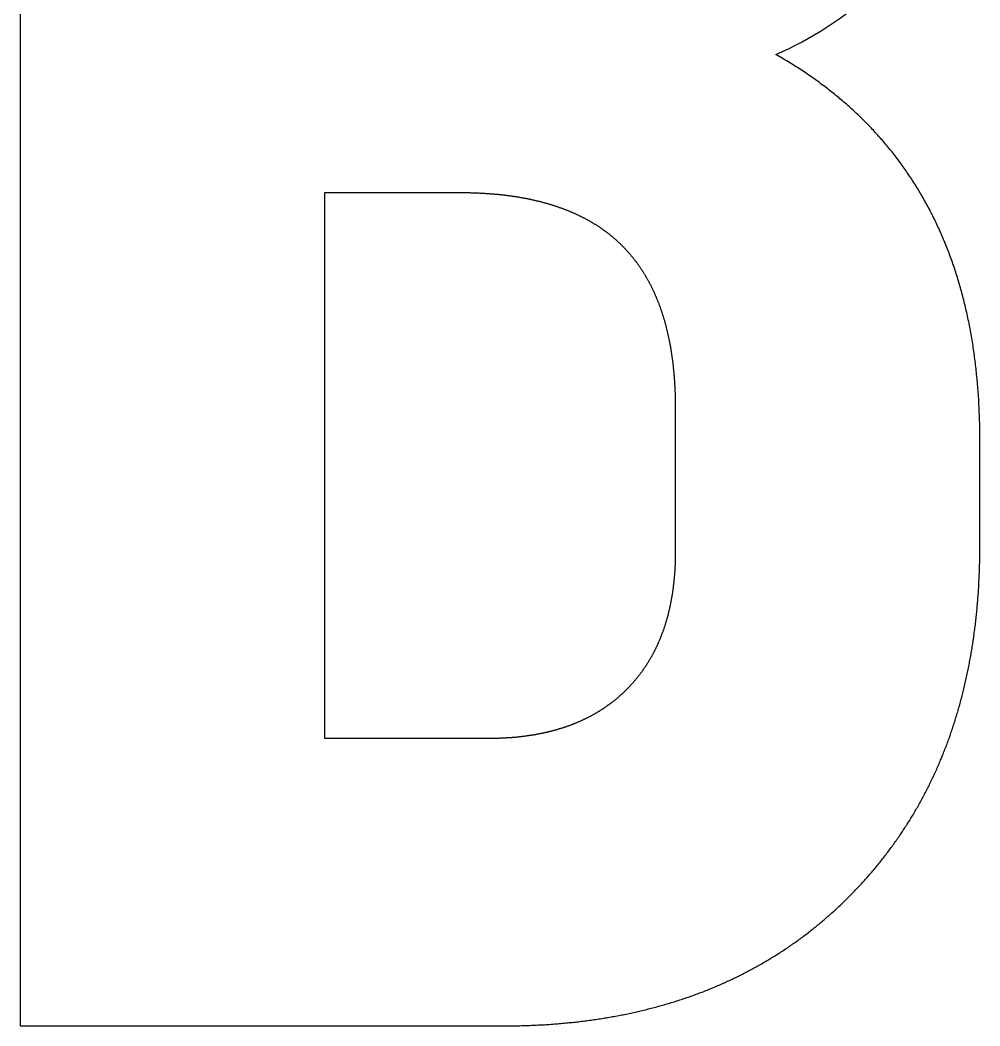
# Model space of a CAD drawing. Header units: millimetres. Extents: x -554 to 554, y -632 to 632.
# Drawn here: x -352.92 to -340.99, y -56.47 to -43.97 of the extents above; entities that cross this region are included whole.
import ezdxf

# ---------------------------------------------------------------- set-up
doc = ezdxf.new("R2010")
doc.units = ezdxf.units.MM
doc.layers.get('0').update_dxf_attribs({"lineweight": 25, "true_color": 0xffffff})

msp = doc.modelspace()

# ---------------------------------------------------------------- linework, layer by layer
at = {"color": 5, "true_color": 0x0000ff, "flags": 128}
msp.add_lwpolyline([(-352.918, -31.469), (-352.918, -56.469), (-346.918, -56.469), (-346.896, -56.469), (-346.875, -56.469), (-346.854, -56.469), (-346.833, -56.469), (-346.812, -56.468), (-346.791, -56.468), (-346.77, -56.468), (-346.749, -56.467), (-346.728, -56.467), (-346.707, -56.467), (-346.686, -56.466), (-346.666, -56.465), (-346.645, -56.465), (-346.624, -56.464), (-346.603, -56.463), (-346.583, -56.463), (-346.562, -56.462), (-346.541, -56.461), (-346.521, -56.46), (-346.5, -56.459), (-346.48, -56.458), (-346.459, -56.457), (-346.439, -56.456), (-346.418, -56.455), (-346.398, -56.454), (-346.378, -56.452), (-346.357, -56.451), (-346.337, -56.45), (-346.317, -56.448), (-346.297, -56.447), (-346.276, -56.445), (-346.256, -56.444), (-346.236, -56.442), (-346.216, -56.44), (-346.196, -56.439), (-346.176, -56.437), (-346.156, -56.435), (-346.136, -56.433), (-346.116, -56.431), (-346.096, -56.429), (-346.077, -56.427), (-346.057, -56.425), (-346.037, -56.423), (-346.017, -56.421), (-345.998, -56.419), (-345.978, -56.417), (-345.958, -56.414), (-345.939, -56.412), (-345.919, -56.41), (-345.9, -56.407), (-345.88, -56.405), (-345.861, -56.402), (-345.841, -56.399), (-345.822, -56.397), (-345.802, -56.394), (-345.783, -56.391), (-345.764, -56.388), (-345.744, -56.386), (-345.725, -56.383), (-345.706, -56.38), (-345.687, -56.377), (-345.668, -56.374), (-345.649, -56.371), (-345.63, -56.367), (-345.611, -56.364), (-345.592, -56.361), (-345.573, -56.358), (-345.554, -56.354), (-345.535, -56.351), (-345.516, -56.348), (-345.497, -56.344), (-345.478, -56.34), (-345.46, -56.337), (-345.441, -56.333), (-345.422, -56.33), (-345.404, -56.326), (-345.385, -56.322), (-345.366, -56.318), (-345.348, -56.314), (-345.329, -56.31), (-345.311, -56.306), (-345.292, -56.302), (-345.274, -56.298), (-345.256, -56.294), (-345.237, -56.29), (-345.219, -56.286), (-345.201, -56.281), (-345.182, -56.277), (-345.164, -56.273), (-345.146, -56.268), (-345.128, -56.264), (-345.11, -56.259), (-345.092, -56.255), (-345.074, -56.25), (-345.056, -56.245), (-345.038, -56.241), (-345.02, -56.236), (-345.002, -56.231), (-344.984, -56.226), (-344.966, -56.221), (-344.948, -56.216), (-344.93, -56.211), (-344.913, -56.206), (-344.895, -56.201), (-344.877, -56.196), (-344.86, -56.19), (-344.842, -56.185), (-344.824, -56.18), (-344.807, -56.174), (-344.789, -56.169), (-344.772, -56.164), (-344.754, -56.158), (-344.737, -56.152), (-344.72, -56.147), (-344.702, -56.141), (-344.685, -56.135), (-344.668, -56.13), (-344.651, -56.124), (-344.633, -56.118), (-344.616, -56.112), (-344.599, -56.106), (-344.582, -56.1), (-344.565, -56.094), (-344.548, -56.088), (-344.531, -56.082), (-344.514, -56.075), (-344.497, -56.069), (-344.48, -56.063), (-344.463, -56.056), (-344.446, -56.05), (-344.43, -56.044), (-344.413, -56.037), (-344.396, -56.03), (-344.379, -56.024), (-344.363, -56.017), (-344.346, -56.01), (-344.329, -56.004), (-344.313, -55.997), (-344.296, -55.99), (-344.28, -55.983), (-344.263, -55.976), (-344.247, -55.969), (-344.231, -55.962), (-344.214, -55.955), (-344.198, -55.948), (-344.182, -55.94), (-344.165, -55.933), (-344.149, -55.926), (-344.133, -55.919), (-344.117, -55.911), (-344.101, -55.904), (-344.085, -55.896), (-344.069, -55.889), (-344.053, -55.881), (-344.037, -55.873), (-344.021, -55.866), (-344.005, -55.858), (-343.989, -55.85), (-343.973, -55.842), (-343.957, -55.834), (-343.941, -55.826), (-343.926, -55.818), (-343.91, -55.81), (-343.894, -55.802), (-343.879, -55.794), (-343.863, -55.786), (-343.847, -55.778), (-343.832, -55.769), (-343.816, -55.761), (-343.801, -55.752), (-343.785, -55.744), (-343.77, -55.735), (-343.755, -55.727), (-343.739, -55.718), (-343.724, -55.71), (-343.709, -55.701), (-343.693, -55.692), (-343.678, -55.683), (-343.663, -55.675), (-343.648, -55.666), (-343.633, -55.657), (-343.618, -55.648), (-343.603, -55.639), (-343.588, -55.63), (-343.573, -55.62), (-343.558, -55.611), (-343.543, -55.602), (-343.528, -55.593), (-343.513, -55.583), (-343.498, -55.574), (-343.484, -55.564), (-343.469, -55.555), (-343.454, -55.545), (-343.44, -55.536), (-343.425, -55.526), (-343.41, -55.516), (-343.396, -55.507), (-343.381, -55.497), (-343.367, -55.487), (-343.352, -55.477), (-343.338, -55.467), (-343.323, -55.457), (-343.309, -55.447), (-343.295, -55.437), (-343.28, -55.427), (-343.266, -55.417), (-343.252, -55.407), (-343.238, -55.396), (-343.224, -55.386), (-343.209, -55.376), (-343.195, -55.365), (-343.181, -55.355), (-343.167, -55.344), (-343.153, -55.334), (-343.139, -55.323), (-343.125, -55.312), (-343.111, -55.301), (-343.098, -55.291), (-343.084, -55.28), (-343.07, -55.269), (-343.056, -55.258), (-343.043, -55.247), (-343.029, -55.236), (-343.015, -55.225), (-343.002, -55.214), (-342.988, -55.203), (-342.974, -55.191), (-342.961, -55.18), (-342.947, -55.169), (-342.934, -55.157), (-342.921, -55.146), (-342.907, -55.134), (-342.894, -55.123), (-342.881, -55.111), (-342.867, -55.1), (-342.854, -55.088), (-342.841, -55.076), (-342.828, -55.065), (-342.814, -55.053), (-342.801, -55.041), (-342.788, -55.029), (-342.775, -55.017), (-342.762, -55.005), (-342.749, -54.993), (-342.736, -54.981), (-342.723, -54.969), (-342.71, -54.956), (-342.698, -54.944), (-342.685, -54.932), (-342.672, -54.919), (-342.659, -54.907), (-342.647, -54.894), (-342.634, -54.882), (-342.621, -54.869), (-342.609, -54.857), (-342.596, -54.844), (-342.584, -54.831), (-342.571, -54.819), (-342.559, -54.806), (-342.546, -54.793), (-342.534, -54.78), (-342.522, -54.767), (-342.509, -54.754), (-342.497, -54.741), (-342.485, -54.728), (-342.473, -54.715), (-342.461, -54.702), (-342.449, -54.689), (-342.437, -54.676), (-342.425, -54.663), (-342.413, -54.65), (-342.402, -54.637), (-342.39, -54.623), (-342.378, -54.61), (-342.366, -54.597), (-342.355, -54.583), (-342.343, -54.57), (-342.332, -54.557), (-342.32, -54.543), (-342.309, -54.53), (-342.298, -54.516), (-342.286, -54.503), (-342.275, -54.489), (-342.264, -54.476), (-342.253, -54.462), (-342.242, -54.448), (-342.23, -54.435), (-342.219, -54.421), (-342.208, -54.407), (-342.198, -54.393), (-342.187, -54.379), (-342.176, -54.365), (-342.165, -54.352), (-342.154, -54.338), (-342.144, -54.324), (-342.133, -54.31), (-342.123, -54.296), (-342.112, -54.282), (-342.102, -54.267), (-342.091, -54.253), (-342.081, -54.239), (-342.07, -54.225), (-342.06, -54.211), (-342.05, -54.196), (-342.04, -54.182), (-342.03, -54.168), (-342.02, -54.153), (-342.01, -54.139), (-342, -54.124), (-341.99, -54.11), (-341.98, -54.096), (-341.97, -54.081), (-341.96, -54.066), (-341.95, -54.052), (-341.941, -54.037), (-341.931, -54.022), (-341.921, -54.008), (-341.912, -53.993), (-341.902, -53.978), (-341.893, -53.963), (-341.884, -53.949), (-341.874, -53.934), (-341.865, -53.919), (-341.856, -53.904), (-341.847, -53.889), (-341.837, -53.874), (-341.828, -53.859), (-341.819, -53.844), (-341.81, -53.829), (-341.801, -53.814), (-341.792, -53.798), (-341.784, -53.783), (-341.775, -53.768), (-341.766, -53.753), (-341.757, -53.737), (-341.749, -53.722), (-341.74, -53.707), (-341.731, -53.691), (-341.723, -53.676), (-341.714, -53.66), (-341.706, -53.645), (-341.698, -53.629), (-341.689, -53.614), (-341.681, -53.598), (-341.673, -53.582), (-341.665, -53.567), (-341.657, -53.551), (-341.649, -53.535), (-341.641, -53.52), (-341.633, -53.504), (-341.625, -53.488), (-341.617, -53.472), (-341.609, -53.456), (-341.601, -53.44), (-341.593, -53.424), (-341.586, -53.408), (-341.578, -53.392), (-341.571, -53.376), (-341.563, -53.36), (-341.556, -53.344), (-341.548, -53.328), (-341.541, -53.312), (-341.533, -53.295), (-341.526, -53.279), (-341.519, -53.263), (-341.512, -53.246), (-341.505, -53.23), (-341.497, -53.214), (-341.49, -53.197), (-341.483, -53.181), (-341.477, -53.164), (-341.47, -53.148), (-341.463, -53.131), (-341.456, -53.115), (-341.449, -53.098), (-341.443, -53.081), (-341.436, -53.065), (-341.429, -53.048), (-341.423, -53.031), (-341.416, -53.014), (-341.41, -52.997), (-341.403, -52.981), (-341.397, -52.964), (-341.391, -52.947), (-341.385, -52.93), (-341.378, -52.913), (-341.372, -52.896), (-341.366, -52.879), (-341.36, -52.862), (-341.354, -52.844), (-341.348, -52.827), (-341.342, -52.81), (-341.336, -52.793), (-341.33, -52.776), (-341.325, -52.758), (-341.319, -52.741), (-341.313, -52.724), (-341.308, -52.706), (-341.302, -52.689), (-341.297, -52.671), (-341.291, -52.654), (-341.286, -52.636), (-341.28, -52.619), (-341.275, -52.601), (-341.27, -52.583), (-341.265, -52.566), (-341.259, -52.548), (-341.254, -52.53), (-341.249, -52.513), (-341.244, -52.495), (-341.239, -52.477), (-341.234, -52.459), (-341.229, -52.441), (-341.225, -52.423), (-341.22, -52.405), (-341.215, -52.387), (-341.21, -52.369), (-341.206, -52.351), (-341.201, -52.333), (-341.197, -52.315), (-341.192, -52.297), (-341.188, -52.279), (-341.183, -52.26), (-341.179, -52.242), (-341.175, -52.224), (-341.17, -52.205), (-341.166, -52.187), (-341.162, -52.169), (-341.158, -52.15), (-341.154, -52.132), (-341.15, -52.113), (-341.146, -52.095), (-341.142, -52.076), (-341.138, -52.058), (-341.134, -52.039), (-341.131, -52.02), (-341.127, -52.002), (-341.123, -51.983), (-341.12, -51.964), (-341.116, -51.945), (-341.113, -51.927), (-341.109, -51.908), (-341.106, -51.889), (-341.102, -51.87), (-341.099, -51.851), (-341.096, -51.832), (-341.093, -51.813), (-341.089, -51.794), (-341.086, -51.775), (-341.083, -51.756), (-341.08, -51.736), (-341.077, -51.717), (-341.074, -51.698), (-341.071, -51.679), (-341.069, -51.659), (-341.066, -51.64), (-341.063, -51.621), (-341.06, -51.601), (-341.058, -51.582), (-341.055, -51.562), (-341.053, -51.543), (-341.05, -51.523), (-341.048, -51.504), (-341.045, -51.484), (-341.043, -51.465), (-341.041, -51.445), (-341.039, -51.425), (-341.036, -51.406), (-341.034, -51.386), (-341.032, -51.366), (-341.03, -51.346), (-341.028, -51.326), (-341.026, -51.306), (-341.024, -51.287), (-341.023, -51.267), (-341.021, -51.247), (-341.019, -51.227), (-341.017, -51.207), (-341.016, -51.186), (-341.014, -51.166), (-341.013, -51.146), (-341.011, -51.126), (-341.01, -51.106), (-341.008, -51.085), (-341.007, -51.065), (-341.006, -51.045), (-341.004, -51.024), (-341.003, -51.004), (-341.002, -50.984), (-341.001, -50.963), (-341, -50.943), (-340.999, -50.922), (-340.998, -50.902), (-340.997, -50.881), (-340.996, -50.86), (-340.995, -50.84), (-340.994, -50.819), (-340.994, -50.798), (-340.993, -50.778), (-340.993, -50.757), (-340.992, -50.736), (-340.991, -50.715), (-340.991, -50.694), (-340.991, -50.673), (-340.99, -50.652), (-340.99, -50.631), (-340.99, -50.61), (-340.989, -50.589), (-340.989, -50.568), (-340.989, -50.547), (-340.989, -50.526), (-340.989, -50.505), (-340.989, -49.183), (-340.989, -49.157), (-340.989, -49.131), (-340.989, -49.105), (-340.99, -49.079), (-340.99, -49.053), (-340.99, -49.027), (-340.991, -49.001), (-340.991, -48.975), (-340.992, -48.95), (-340.993, -48.924), (-340.994, -48.898), (-340.995, -48.873), (-340.996, -48.847), (-340.997, -48.822), (-340.998, -48.797), (-340.999, -48.771), (-341, -48.746), (-341.002, -48.721), (-341.003, -48.696), (-341.004, -48.671), (-341.006, -48.646), (-341.008, -48.621), (-341.009, -48.596), (-341.011, -48.571), (-341.013, -48.546), (-341.015, -48.521), (-341.017, -48.497), (-341.019, -48.472), (-341.022, -48.447), (-341.024, -48.423), (-341.026, -48.399), (-341.029, -48.374), (-341.031, -48.35), (-341.034, -48.326), (-341.036, -48.301), (-341.039, -48.277), (-341.042, -48.253), (-341.045, -48.229), (-341.048, -48.205), (-341.051, -48.181), (-341.054, -48.157), (-341.057, -48.134), (-341.061, -48.11), (-341.064, -48.086), (-341.067, -48.063), (-341.071, -48.039), (-341.074, -48.016), (-341.078, -47.992), (-341.082, -47.969), (-341.086, -47.946), (-341.09, -47.922), (-341.094, -47.899), (-341.098, -47.876), (-341.102, -47.853), (-341.106, -47.83), (-341.11, -47.807), (-341.115, -47.784), (-341.119, -47.761), (-341.124, -47.738), (-341.128, -47.716), (-341.133, -47.693), (-341.138, -47.67), (-341.143, -47.648), (-341.147, -47.625), (-341.152, -47.603), (-341.158, -47.58), (-341.163, -47.558), (-341.168, -47.536), (-341.173, -47.514), (-341.179, -47.492), (-341.184, -47.47), (-341.19, -47.447), (-341.195, -47.426), (-341.201, -47.404), (-341.207, -47.382), (-341.212, -47.36), (-341.218, -47.338), (-341.224, -47.317), (-341.23, -47.295), (-341.237, -47.273), (-341.243, -47.252), (-341.249, -47.231), (-341.256, -47.209), (-341.262, -47.188), (-341.269, -47.167), (-341.275, -47.145), (-341.282, -47.124), (-341.289, -47.103), (-341.295, -47.082), (-341.302, -47.061), (-341.309, -47.04), (-341.316, -47.019), (-341.324, -46.999), (-341.331, -46.978), (-341.338, -46.957), (-341.346, -46.937), (-341.353, -46.916), (-341.361, -46.896), (-341.368, -46.875), (-341.376, -46.855), (-341.384, -46.835), (-341.392, -46.814), (-341.399, -46.794), (-341.407, -46.774), (-341.416, -46.754), (-341.424, -46.734), (-341.432, -46.714), (-341.44, -46.694), (-341.449, -46.674), (-341.457, -46.654), (-341.466, -46.635), (-341.474, -46.615), (-341.483, -46.595), (-341.492, -46.576), (-341.501, -46.556), (-341.51, -46.537), (-341.519, -46.518), (-341.528, -46.498), (-341.537, -46.479), (-341.546, -46.46), (-341.555, -46.441), (-341.565, -46.422), (-341.574, -46.403), (-341.584, -46.384), (-341.594, -46.365), (-341.603, -46.346), (-341.613, -46.327), (-341.623, -46.308), (-341.633, -46.29), (-341.643, -46.271), (-341.653, -46.253), (-341.663, -46.234), (-341.673, -46.216), (-341.684, -46.197), (-341.694, -46.179), (-341.705, -46.161), (-341.715, -46.142), (-341.726, -46.124), (-341.737, -46.106), (-341.747, -46.088), (-341.758, -46.07), (-341.769, -46.052), (-341.78, -46.035), (-341.791, -46.017), (-341.802, -45.999), (-341.814, -45.981), (-341.825, -45.964), (-341.836, -45.946), (-341.848, -45.929), (-341.86, -45.911), (-341.871, -45.894), (-341.883, -45.877), (-341.895, -45.859), (-341.907, -45.842), (-341.919, -45.825), (-341.931, -45.808), (-341.943, -45.791), (-341.955, -45.774), (-341.967, -45.757), (-341.979, -45.74), (-341.992, -45.723), (-342.004, -45.707), (-342.017, -45.69), (-342.03, -45.673), (-342.042, -45.657), (-342.055, -45.64), (-342.068, -45.624), (-342.081, -45.608), (-342.094, -45.591), (-342.107, -45.575), (-342.12, -45.559), (-342.134, -45.543), (-342.147, -45.527), (-342.16, -45.511), (-342.174, -45.495), (-342.188, -45.479), (-342.201, -45.463), (-342.215, -45.447), (-342.229, -45.431), (-342.243, -45.416), (-342.257, -45.4), (-342.271, -45.385), (-342.285, -45.369), (-342.299, -45.354), (-342.313, -45.338), (-342.328, -45.323), (-342.342, -45.308), (-342.357, -45.293), (-342.371, -45.277), (-342.386, -45.262), (-342.401, -45.247), (-342.415, -45.232), (-342.43, -45.218), (-342.445, -45.203), (-342.46, -45.188), (-342.475, -45.173), (-342.491, -45.159), (-342.506, -45.144), (-342.521, -45.129), (-342.537, -45.115), (-342.552, -45.1), (-342.568, -45.086), (-342.583, -45.072), (-342.599, -45.058), (-342.615, -45.043), (-342.631, -45.029), (-342.647, -45.015), (-342.663, -45.001), (-342.679, -44.987), (-342.695, -44.973), (-342.712, -44.959), (-342.728, -44.946), (-342.744, -44.932), (-342.761, -44.918), (-342.778, -44.905), (-342.794, -44.891), (-342.811, -44.878), (-342.828, -44.864), (-342.845, -44.851), (-342.862, -44.838), (-342.879, -44.824), (-342.896, -44.811), (-342.913, -44.798), (-342.93, -44.785), (-342.948, -44.772), (-342.965, -44.759), (-342.983, -44.746), (-343, -44.733), (-343.018, -44.72), (-343.036, -44.708), (-343.054, -44.695), (-343.072, -44.682), (-343.09, -44.67), (-343.108, -44.657), (-343.126, -44.645), (-343.144, -44.633), (-343.162, -44.62), (-343.181, -44.608), (-343.199, -44.596), (-343.218, -44.584), (-343.236, -44.572), (-343.255, -44.56), (-343.274, -44.548), (-343.293, -44.536), (-343.311, -44.524), (-343.33, -44.512), (-343.35, -44.5), (-343.369, -44.489), (-343.388, -44.477), (-343.407, -44.466), (-343.427, -44.454), (-343.446, -44.443), (-343.466, -44.431), (-343.485, -44.42), (-343.505, -44.409), (-343.525, -44.398, 0.156907), (-341.4, -42.505, 0.134483)], format="xyb", dxfattribs=at)
msp.add_lwpolyline([(-349.132, -52.898), (-349.132, -46.112), (-347.453, -46.112), (-347.443, -46.112), (-347.432, -46.112), (-347.422, -46.112), (-347.411, -46.112), (-347.401, -46.112), (-347.39, -46.112), (-347.38, -46.112), (-347.369, -46.113), (-347.359, -46.113), (-347.348, -46.113), (-347.338, -46.113), (-347.328, -46.113), (-347.317, -46.114), (-347.307, -46.114), (-347.297, -46.114), (-347.286, -46.114), (-347.276, -46.115), (-347.266, -46.115), (-347.256, -46.116), (-347.245, -46.116), (-347.235, -46.116), (-347.225, -46.117), (-347.215, -46.117), (-347.205, -46.118), (-347.195, -46.118), (-347.185, -46.119), (-347.175, -46.119), (-347.165, -46.12), (-347.155, -46.12), (-347.145, -46.121), (-347.135, -46.122), (-347.125, -46.122), (-347.115, -46.123), (-347.105, -46.124), (-347.095, -46.124), (-347.085, -46.125), (-347.076, -46.126), (-347.066, -46.126), (-347.056, -46.127), (-347.046, -46.128), (-347.036, -46.129), (-347.027, -46.13), (-347.017, -46.131), (-347.007, -46.131), (-346.998, -46.132), (-346.988, -46.133), (-346.978, -46.134), (-346.969, -46.135), (-346.959, -46.136), (-346.95, -46.137), (-346.94, -46.138), (-346.931, -46.139), (-346.921, -46.14), (-346.912, -46.141), (-346.902, -46.142), (-346.893, -46.144), (-346.883, -46.145), (-346.874, -46.146), (-346.865, -46.147), (-346.855, -46.148), (-346.846, -46.149), (-346.837, -46.151), (-346.827, -46.152), (-346.818, -46.153), (-346.809, -46.154), (-346.8, -46.156), (-346.791, -46.157), (-346.781, -46.159), (-346.772, -46.16), (-346.763, -46.161), (-346.754, -46.163), (-346.745, -46.164), (-346.736, -46.166), (-346.727, -46.167), (-346.718, -46.169), (-346.709, -46.17), (-346.7, -46.172), (-346.691, -46.173), (-346.682, -46.175), (-346.673, -46.176), (-346.664, -46.178), (-346.655, -46.18), (-346.646, -46.181), (-346.638, -46.183), (-346.629, -46.185), (-346.62, -46.186), (-346.611, -46.188), (-346.603, -46.19), (-346.594, -46.192), (-346.585, -46.194), (-346.576, -46.195), (-346.568, -46.197), (-346.559, -46.199), (-346.551, -46.201), (-346.542, -46.203), (-346.533, -46.205), (-346.525, -46.207), (-346.516, -46.209), (-346.508, -46.211), (-346.499, -46.213), (-346.491, -46.215), (-346.482, -46.217), (-346.474, -46.219), (-346.466, -46.221), (-346.457, -46.223), (-346.449, -46.225), (-346.44, -46.227), (-346.432, -46.229), (-346.424, -46.232), (-346.416, -46.234), (-346.407, -46.236), (-346.399, -46.238), (-346.391, -46.241), (-346.383, -46.243), (-346.374, -46.245), (-346.366, -46.248), (-346.358, -46.25), (-346.35, -46.252), (-346.342, -46.255), (-346.334, -46.257), (-346.326, -46.26), (-346.318, -46.262), (-346.31, -46.264), (-346.302, -46.267), (-346.294, -46.269), (-346.286, -46.272), (-346.278, -46.275), (-346.27, -46.277), (-346.262, -46.28), (-346.255, -46.282), (-346.247, -46.285), (-346.239, -46.288), (-346.231, -46.29), (-346.223, -46.293), (-346.216, -46.296), (-346.208, -46.298), (-346.2, -46.301), (-346.192, -46.304), (-346.185, -46.307), (-346.177, -46.309), (-346.17, -46.312), (-346.162, -46.315), (-346.154, -46.318), (-346.147, -46.321), (-346.139, -46.324), (-346.132, -46.327), (-346.124, -46.33), (-346.117, -46.333), (-346.109, -46.336), (-346.102, -46.339), (-346.095, -46.342), (-346.087, -46.345), (-346.08, -46.348), (-346.072, -46.351), (-346.065, -46.354), (-346.058, -46.357), (-346.051, -46.36), (-346.043, -46.364), (-346.036, -46.367), (-346.029, -46.37), (-346.022, -46.373), (-346.015, -46.376), (-346.007, -46.38), (-346, -46.383), (-345.993, -46.386), (-345.986, -46.39), (-345.979, -46.393), (-345.972, -46.396), (-345.965, -46.4), (-345.958, -46.403), (-345.951, -46.407), (-345.944, -46.41), (-345.937, -46.414), (-345.93, -46.417), (-345.923, -46.421), (-345.916, -46.424), (-345.91, -46.428), (-345.903, -46.431), (-345.896, -46.435), (-345.889, -46.439), (-345.882, -46.442), (-345.876, -46.446), (-345.869, -46.45), (-345.862, -46.453), (-345.855, -46.457), (-345.849, -46.461), (-345.842, -46.464), (-345.836, -46.468), (-345.829, -46.472), (-345.822, -46.476), (-345.816, -46.48), (-345.809, -46.484), (-345.803, -46.487), (-345.796, -46.491), (-345.79, -46.495), (-345.783, -46.499), (-345.777, -46.503), (-345.771, -46.507), (-345.764, -46.511), (-345.758, -46.515), (-345.751, -46.519), (-345.745, -46.523), (-345.739, -46.527), (-345.733, -46.531), (-345.726, -46.536), (-345.72, -46.54), (-345.714, -46.544), (-345.708, -46.548), (-345.701, -46.552), (-345.695, -46.556), (-345.689, -46.561), (-345.683, -46.565), (-345.677, -46.569), (-345.671, -46.574), (-345.665, -46.578), (-345.659, -46.582), (-345.653, -46.587), (-345.647, -46.591), (-345.641, -46.595), (-345.635, -46.6), (-345.629, -46.604), (-345.623, -46.609), (-345.617, -46.613), (-345.611, -46.618), (-345.606, -46.622), (-345.6, -46.627), (-345.594, -46.631), (-345.588, -46.636), (-345.583, -46.641), (-345.577, -46.645), (-345.571, -46.65), (-345.565, -46.655), (-345.56, -46.659), (-345.554, -46.664), (-345.548, -46.669), (-345.543, -46.673), (-345.537, -46.678), (-345.532, -46.683), (-345.526, -46.688), (-345.521, -46.693), (-345.515, -46.697), (-345.51, -46.702), (-345.504, -46.707), (-345.499, -46.712), (-345.493, -46.717), (-345.488, -46.722), (-345.483, -46.727), (-345.477, -46.732), (-345.472, -46.737), (-345.467, -46.742), (-345.461, -46.747), (-345.456, -46.752), (-345.451, -46.757), (-345.446, -46.762), (-345.441, -46.767), (-345.435, -46.773), (-345.43, -46.778), (-345.425, -46.783), (-345.42, -46.788), (-345.415, -46.793), (-345.41, -46.799), (-345.405, -46.804), (-345.4, -46.809), (-345.395, -46.815), (-345.39, -46.82), (-345.385, -46.825), (-345.38, -46.831), (-345.375, -46.836), (-345.37, -46.842), (-345.365, -46.847), (-345.36, -46.852), (-345.355, -46.858), (-345.351, -46.863), (-345.346, -46.869), (-345.341, -46.875), (-345.336, -46.88), (-345.331, -46.886), (-345.327, -46.891), (-345.322, -46.897), (-345.317, -46.903), (-345.313, -46.908), (-345.308, -46.914), (-345.303, -46.92), (-345.299, -46.925), (-345.294, -46.931), (-345.29, -46.937), (-345.285, -46.943), (-345.281, -46.949), (-345.276, -46.955), (-345.272, -46.96), (-345.267, -46.966), (-345.263, -46.972), (-345.258, -46.978), (-345.254, -46.984), (-345.249, -46.99), (-345.245, -46.996), (-345.241, -47.002), (-345.236, -47.008), (-345.232, -47.014), (-345.228, -47.02), (-345.224, -47.026), (-345.219, -47.033), (-345.215, -47.039), (-345.211, -47.045), (-345.207, -47.051), (-345.203, -47.057), (-345.198, -47.064), (-345.194, -47.07), (-345.19, -47.076), (-345.186, -47.082), (-345.182, -47.089), (-345.178, -47.095), (-345.174, -47.101), (-345.17, -47.108), (-345.166, -47.114), (-345.162, -47.121), (-345.158, -47.127), (-345.154, -47.133), (-345.15, -47.14), (-345.146, -47.146), (-345.142, -47.153), (-345.139, -47.16), (-345.135, -47.166), (-345.131, -47.173), (-345.127, -47.179), (-345.123, -47.186), (-345.12, -47.193), (-345.116, -47.199), (-345.112, -47.206), (-345.109, -47.213), (-345.105, -47.22), (-345.101, -47.226), (-345.098, -47.233), (-345.094, -47.24), (-345.091, -47.247), (-345.087, -47.254), (-345.083, -47.26), (-345.08, -47.267), (-345.076, -47.274), (-345.073, -47.281), (-345.069, -47.288), (-345.066, -47.295), (-345.063, -47.302), (-345.059, -47.309), (-345.056, -47.316), (-345.053, -47.323), (-345.049, -47.33), (-345.046, -47.337), (-345.043, -47.345), (-345.039, -47.352), (-345.036, -47.359), (-345.033, -47.366), (-345.03, -47.373), (-345.026, -47.381), (-345.023, -47.388), (-345.02, -47.395), (-345.017, -47.402), (-345.014, -47.41), (-345.011, -47.417), (-345.008, -47.424), (-345.005, -47.432), (-345.002, -47.439), (-344.999, -47.447), (-344.996, -47.454), (-344.993, -47.462), (-344.99, -47.469), (-344.987, -47.477), (-344.984, -47.484), (-344.981, -47.492), (-344.978, -47.499), (-344.975, -47.507), (-344.972, -47.514), (-344.969, -47.522), (-344.967, -47.53), (-344.964, -47.537), (-344.961, -47.545), (-344.958, -47.553), (-344.956, -47.561), (-344.953, -47.568), (-344.95, -47.576), (-344.948, -47.584), (-344.945, -47.592), (-344.942, -47.6), (-344.94, -47.607), (-344.937, -47.615), (-344.935, -47.623), (-344.932, -47.631), (-344.93, -47.639), (-344.927, -47.647), (-344.925, -47.655), (-344.922, -47.663), (-344.92, -47.671), (-344.917, -47.679), (-344.915, -47.687), (-344.913, -47.695), (-344.91, -47.704), (-344.908, -47.712), (-344.906, -47.72), (-344.903, -47.728), (-344.901, -47.736), (-344.899, -47.745), (-344.897, -47.753), (-344.894, -47.761), (-344.892, -47.769), (-344.89, -47.778), (-344.888, -47.786), (-344.886, -47.794), (-344.884, -47.803), (-344.882, -47.811), (-344.88, -47.82), (-344.878, -47.828), (-344.876, -47.836), (-344.874, -47.845), (-344.872, -47.853), (-344.87, -47.862), (-344.868, -47.871), (-344.866, -47.879), (-344.864, -47.888), (-344.862, -47.896), (-344.86, -47.905), (-344.858, -47.914), (-344.856, -47.922), (-344.855, -47.931), (-344.853, -47.94), (-344.851, -47.948), (-344.849, -47.957), (-344.848, -47.966), (-344.846, -47.975), (-344.844, -47.984), (-344.842, -47.993), (-344.841, -48.001), (-344.839, -48.01), (-344.838, -48.019), (-344.836, -48.028), (-344.834, -48.037), (-344.833, -48.046), (-344.831, -48.055), (-344.83, -48.064), (-344.828, -48.073), (-344.827, -48.082), (-344.826, -48.091), (-344.824, -48.1), (-344.823, -48.109), (-344.821, -48.119), (-344.82, -48.128), (-344.819, -48.137), (-344.817, -48.146), (-344.816, -48.155), (-344.815, -48.165), (-344.813, -48.174), (-344.812, -48.183), (-344.811, -48.193), (-344.81, -48.202), (-344.809, -48.211), (-344.807, -48.221), (-344.806, -48.23), (-344.805, -48.239), (-344.804, -48.249), (-344.803, -48.258), (-344.802, -48.268), (-344.801, -48.277), (-344.8, -48.287), (-344.799, -48.296), (-344.798, -48.306), (-344.797, -48.316), (-344.796, -48.325), (-344.795, -48.335), (-344.794, -48.345), (-344.793, -48.354), (-344.792, -48.364), (-344.792, -48.374), (-344.791, -48.383), (-344.79, -48.393), (-344.789, -48.403), (-344.788, -48.413), (-344.788, -48.423), (-344.787, -48.432), (-344.786, -48.442), (-344.786, -48.452), (-344.785, -48.462), (-344.784, -48.472), (-344.784, -48.482), (-344.783, -48.492), (-344.783, -48.502), (-344.782, -48.512), (-344.782, -48.522), (-344.781, -48.532), (-344.781, -48.542), (-344.78, -48.552), (-344.78, -48.562), (-344.779, -48.572), (-344.779, -48.583), (-344.778, -48.593), (-344.778, -48.603), (-344.778, -48.613), (-344.777, -48.624), (-344.777, -48.634), (-344.777, -48.644), (-344.776, -48.654), (-344.776, -48.665), (-344.776, -48.675), (-344.776, -48.686), (-344.776, -48.696), (-344.775, -48.706), (-344.775, -48.717), (-344.775, -48.727), (-344.775, -48.738), (-344.775, -48.748), (-344.775, -48.759), (-344.775, -48.769), (-344.775, -48.78), (-344.775, -48.79), (-344.775, -50.576), (-344.775, -50.585), (-344.775, -50.593), (-344.775, -50.602), (-344.775, -50.611), (-344.775, -50.619), (-344.775, -50.628), (-344.775, -50.636), (-344.775, -50.645), (-344.775, -50.653), (-344.776, -50.662), (-344.776, -50.67), (-344.776, -50.679), (-344.776, -50.687), (-344.777, -50.696), (-344.777, -50.704), (-344.777, -50.713), (-344.777, -50.721), (-344.778, -50.729), (-344.778, -50.738), (-344.778, -50.746), (-344.779, -50.754), (-344.779, -50.763), (-344.78, -50.771), (-344.78, -50.779), (-344.78, -50.788), (-344.781, -50.796), (-344.781, -50.804), (-344.782, -50.812), (-344.782, -50.821), (-344.783, -50.829), (-344.784, -50.837), (-344.784, -50.845), (-344.785, -50.853), (-344.785, -50.861), (-344.786, -50.87), (-344.787, -50.878), (-344.787, -50.886), (-344.788, -50.894), (-344.789, -50.902), (-344.79, -50.91), (-344.79, -50.918), (-344.791, -50.926), (-344.792, -50.934), (-344.793, -50.942), (-344.793, -50.95), (-344.794, -50.958), (-344.795, -50.966), (-344.796, -50.974), (-344.797, -50.982), (-344.798, -50.99), (-344.799, -50.997), (-344.8, -51.005), (-344.801, -51.013), (-344.802, -51.021), (-344.803, -51.029), (-344.804, -51.037), (-344.805, -51.044), (-344.806, -51.052), (-344.807, -51.06), (-344.808, -51.068), (-344.809, -51.075), (-344.81, -51.083), (-344.811, -51.091), (-344.813, -51.099), (-344.814, -51.106), (-344.815, -51.114), (-344.816, -51.121), (-344.818, -51.129), (-344.819, -51.137), (-344.82, -51.144), (-344.821, -51.152), (-344.823, -51.159), (-344.824, -51.167), (-344.825, -51.174), (-344.827, -51.182), (-344.828, -51.189), (-344.83, -51.197), (-344.831, -51.204), (-344.833, -51.212), (-344.834, -51.219), (-344.835, -51.227), (-344.837, -51.234), (-344.839, -51.242), (-344.84, -51.249), (-344.842, -51.256), (-344.843, -51.264), (-344.845, -51.271), (-344.846, -51.278), (-344.848, -51.286), (-344.85, -51.293), (-344.851, -51.3), (-344.853, -51.307), (-344.855, -51.315), (-344.857, -51.322), (-344.858, -51.329), (-344.86, -51.336), (-344.862, -51.343), (-344.864, -51.351), (-344.865, -51.358), (-344.867, -51.365), (-344.869, -51.372), (-344.871, -51.379), (-344.873, -51.386), (-344.875, -51.393), (-344.877, -51.4), (-344.879, -51.407), (-344.881, -51.414), (-344.883, -51.421), (-344.885, -51.428), (-344.887, -51.435), (-344.889, -51.442), (-344.891, -51.449), (-344.893, -51.456), (-344.895, -51.463), (-344.897, -51.47), (-344.899, -51.477), (-344.902, -51.484), (-344.904, -51.491), (-344.906, -51.497), (-344.908, -51.504), (-344.91, -51.511), (-344.913, -51.518), (-344.915, -51.525), (-344.917, -51.531), (-344.919, -51.538), (-344.922, -51.545), (-344.924, -51.552), (-344.926, -51.558), (-344.929, -51.565), (-344.931, -51.572), (-344.934, -51.578), (-344.936, -51.585), (-344.939, -51.592), (-344.941, -51.598), (-344.944, -51.605), (-344.946, -51.611), (-344.949, -51.618), (-344.951, -51.625), (-344.954, -51.631), (-344.956, -51.638), (-344.959, -51.644), (-344.962, -51.651), (-344.964, -51.657), (-344.967, -51.664), (-344.969, -51.67), (-344.972, -51.676), (-344.975, -51.683), (-344.978, -51.689), (-344.98, -51.696), (-344.983, -51.702), (-344.986, -51.708), (-344.989, -51.715), (-344.992, -51.721), (-344.994, -51.727), (-344.997, -51.734), (-345, -51.74), (-345.003, -51.746), (-345.006, -51.752), (-345.009, -51.759), (-345.012, -51.765), (-345.015, -51.771), (-345.018, -51.777), (-345.021, -51.783), (-345.024, -51.79), (-345.027, -51.796), (-345.03, -51.802), (-345.033, -51.808), (-345.036, -51.814), (-345.039, -51.82), (-345.042, -51.826), (-345.046, -51.832), (-345.049, -51.838), (-345.052, -51.844), (-345.055, -51.85), (-345.058, -51.856), (-345.062, -51.862), (-345.065, -51.868), (-345.068, -51.874), (-345.072, -51.88), (-345.075, -51.886), (-345.078, -51.892), (-345.082, -51.898), (-345.085, -51.904), (-345.088, -51.909), (-345.092, -51.915), (-345.095, -51.921), (-345.099, -51.927), (-345.102, -51.933), (-345.106, -51.938), (-345.109, -51.944), (-345.113, -51.95), (-345.116, -51.956), (-345.12, -51.961), (-345.123, -51.967), (-345.127, -51.973), (-345.131, -51.978), (-345.134, -51.984), (-345.138, -51.99), (-345.142, -51.995), (-345.145, -52.001), (-345.149, -52.007), (-345.153, -52.012), (-345.156, -52.018), (-345.16, -52.023), (-345.164, -52.029), (-345.168, -52.034), (-345.172, -52.04), (-345.176, -52.045), (-345.179, -52.051), (-345.183, -52.056), (-345.187, -52.062), (-345.191, -52.067), (-345.195, -52.072), (-345.199, -52.078), (-345.203, -52.083), (-345.207, -52.089), (-345.211, -52.094), (-345.215, -52.099), (-345.219, -52.105), (-345.223, -52.11), (-345.227, -52.115), (-345.231, -52.12), (-345.235, -52.126), (-345.24, -52.131), (-345.244, -52.136), (-345.248, -52.141), (-345.252, -52.146), (-345.256, -52.152), (-345.261, -52.157), (-345.265, -52.162), (-345.269, -52.167), (-345.273, -52.172), (-345.278, -52.177), (-345.282, -52.182), (-345.286, -52.187), (-345.291, -52.193), (-345.295, -52.198), (-345.299, -52.203), (-345.304, -52.208), (-345.308, -52.213), (-345.313, -52.218), (-345.317, -52.223), (-345.322, -52.228), (-345.326, -52.232), (-345.331, -52.237), (-345.335, -52.242), (-345.34, -52.247), (-345.344, -52.252), (-345.349, -52.257), (-345.354, -52.262), (-345.358, -52.267), (-345.363, -52.271), (-345.368, -52.276), (-345.372, -52.281), (-345.377, -52.286), (-345.382, -52.29), (-345.387, -52.295), (-345.391, -52.3), (-345.396, -52.305), (-345.401, -52.309), (-345.406, -52.314), (-345.411, -52.319), (-345.415, -52.323), (-345.42, -52.328), (-345.425, -52.332), (-345.43, -52.337), (-345.435, -52.342), (-345.44, -52.346), (-345.445, -52.351), (-345.45, -52.355), (-345.455, -52.36), (-345.46, -52.364), (-345.465, -52.368), (-345.47, -52.373), (-345.475, -52.377), (-345.48, -52.382), (-345.485, -52.386), (-345.49, -52.39), (-345.495, -52.395), (-345.5, -52.399), (-345.505, -52.403), (-345.51, -52.408), (-345.515, -52.412), (-345.521, -52.416), (-345.526, -52.42), (-345.531, -52.424), (-345.536, -52.429), (-345.541, -52.433), (-345.547, -52.437), (-345.552, -52.441), (-345.557, -52.445), (-345.562, -52.449), (-345.568, -52.453), (-345.573, -52.457), (-345.578, -52.461), (-345.584, -52.465), (-345.589, -52.469), (-345.595, -52.473), (-345.6, -52.477), (-345.605, -52.481), (-345.611, -52.485), (-345.616, -52.489), (-345.622, -52.493), (-345.627, -52.497), (-345.633, -52.501), (-345.638, -52.504), (-345.644, -52.508), (-345.649, -52.512), (-345.655, -52.516), (-345.66, -52.52), (-345.666, -52.523), (-345.671, -52.527), (-345.677, -52.531), (-345.683, -52.534), (-345.688, -52.538), (-345.694, -52.542), (-345.7, -52.545), (-345.705, -52.549), (-345.711, -52.553), (-345.717, -52.556), (-345.722, -52.56), (-345.728, -52.563), (-345.734, -52.567), (-345.74, -52.57), (-345.745, -52.574), (-345.751, -52.577), (-345.757, -52.581), (-345.763, -52.584), (-345.769, -52.587), (-345.775, -52.591), (-345.781, -52.594), (-345.786, -52.597), (-345.792, -52.601), (-345.798, -52.604), (-345.804, -52.607), (-345.81, -52.611), (-345.816, -52.614), (-345.822, -52.617), (-345.828, -52.62), (-345.834, -52.624), (-345.84, -52.627), (-345.846, -52.63), (-345.852, -52.633), (-345.858, -52.636), (-345.864, -52.639), (-345.871, -52.642), (-345.877, -52.645), (-345.883, -52.648), (-345.889, -52.651), (-345.895, -52.654), (-345.901, -52.657), (-345.908, -52.66), (-345.914, -52.663), (-345.92, -52.666), (-345.926, -52.669), (-345.932, -52.672), (-345.939, -52.675), (-345.945, -52.678), (-345.951, -52.681), (-345.958, -52.684), (-345.964, -52.686), (-345.97, -52.689), (-345.977, -52.692), (-345.983, -52.695), (-345.99, -52.697), (-345.996, -52.7), (-346.002, -52.703), (-346.009, -52.706), (-346.015, -52.708), (-346.022, -52.711), (-346.028, -52.713), (-346.035, -52.716), (-346.041, -52.719), (-346.048, -52.721), (-346.054, -52.724), (-346.061, -52.726), (-346.067, -52.729), (-346.074, -52.731), (-346.081, -52.734), (-346.087, -52.736), (-346.094, -52.739), (-346.101, -52.741), (-346.107, -52.743), (-346.114, -52.746), (-346.121, -52.748), (-346.127, -52.751), (-346.134, -52.753), (-346.141, -52.755), (-346.148, -52.757), (-346.154, -52.76), (-346.161, -52.762), (-346.168, -52.764), (-346.175, -52.766), (-346.182, -52.769), (-346.189, -52.771), (-346.195, -52.773), (-346.202, -52.775), (-346.209, -52.777), (-346.216, -52.779), (-346.223, -52.781), (-346.23, -52.783), (-346.237, -52.786), (-346.244, -52.788), (-346.251, -52.79), (-346.258, -52.792), (-346.265, -52.794), (-346.272, -52.795), (-346.279, -52.797), (-346.286, -52.799), (-346.293, -52.801), (-346.3, -52.803), (-346.307, -52.805), (-346.315, -52.807), (-346.322, -52.809), (-346.329, -52.81), (-346.336, -52.812), (-346.343, -52.814), (-346.35, -52.816), (-346.358, -52.817), (-346.365, -52.819), (-346.372, -52.821), (-346.379, -52.823), (-346.387, -52.824), (-346.394, -52.826), (-346.401, -52.827), (-346.409, -52.829), (-346.416, -52.831), (-346.423, -52.832), (-346.431, -52.834), (-346.438, -52.835), (-346.446, -52.837), (-346.453, -52.838), (-346.46, -52.84), (-346.468, -52.841), (-346.475, -52.843), (-346.483, -52.844), (-346.49, -52.845), (-346.498, -52.847), (-346.505, -52.848), (-346.513, -52.85), (-346.52, -52.851), (-346.528, -52.852), (-346.536, -52.854), (-346.543, -52.855), (-346.551, -52.856), (-346.558, -52.857), (-346.566, -52.858), (-346.574, -52.86), (-346.581, -52.861), (-346.589, -52.862), (-346.597, -52.863), (-346.605, -52.864), (-346.612, -52.865), (-346.62, -52.866), (-346.628, -52.868), (-346.636, -52.869), (-346.643, -52.87), (-346.651, -52.871), (-346.659, -52.872), (-346.667, -52.873), (-346.675, -52.874), (-346.683, -52.874), (-346.691, -52.875), (-346.699, -52.876), (-346.706, -52.877), (-346.714, -52.878), (-346.722, -52.879), (-346.73, -52.88), (-346.738, -52.88), (-346.746, -52.881), (-346.754, -52.882), (-346.762, -52.883), (-346.77, -52.884), (-346.778, -52.884), (-346.787, -52.885), (-346.795, -52.886), (-346.803, -52.886), (-346.811, -52.887), (-346.819, -52.888), (-346.827, -52.888), (-346.835, -52.889), (-346.844, -52.889), (-346.852, -52.89), (-346.86, -52.89), (-346.868, -52.891), (-346.876, -52.891), (-346.885, -52.892), (-346.893, -52.892), (-346.901, -52.893), (-346.91, -52.893), (-346.918, -52.894), (-346.926, -52.894), (-346.935, -52.894), (-346.943, -52.895), (-346.951, -52.895), (-346.96, -52.895), (-346.968, -52.896), (-346.977, -52.896), (-346.985, -52.896), (-346.993, -52.896), (-347.002, -52.896), (-347.01, -52.897), (-347.019, -52.897), (-347.027, -52.897), (-347.036, -52.897), (-347.045, -52.897), (-347.053, -52.897), (-347.062, -52.897), (-347.07, -52.898), (-347.079, -52.898), (-347.087, -52.898), (-347.096, -52.898)], close=True, dxfattribs=at)

doc.saveas('drawing.dxf')
